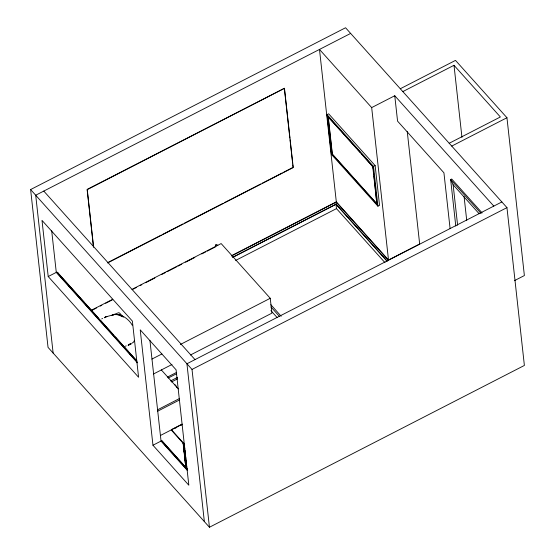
<?xml version="1.0" encoding="UTF-8"?>
<svg xmlns="http://www.w3.org/2000/svg" width="555" height="555" viewBox="0 0 555 555"><rect width="100%" height="100%" fill="white"/><g stroke="black" fill="none" stroke-linecap="round" stroke-linejoin="round"><path stroke-width="0.83" d="M387.126 261.023L336.08 204.136L336.226 202.145L231.379 256.015M134.296 340.659L133.54 342.144L132 343.156M128.906 344.808L129.634 344.003L128.795 344.912M111.368 315.622C118.784 311.591 128.663 318.528 132.263 325.244M101.759 318.882L102.557 318.376M113.047 314.803L114.635 314.407L105.297 317.037M113.907 314.553L118.541 312.729L119.568 313.027L123.404 317.183M130.439 343.961L130.099 344.142L130.807 343.802M30.615 189.56L345.557 27.75L506.958 207.625L524.385 365.44L209.443 527.25L48.042 347.375L30.615 189.56L192.016 369.429L209.443 527.25M350.649 33.418L35.707 195.228L53.127 353.049M93.386 246.302L87.107 189.435L284.472 88.28L293.227 167.548L107.566 262.938M93.629 247.336L87.26 189.602L284.472 88.28M340.839 130.786L328.074 116.828L332.202 154.214L376.88 203.997L377.927 206.189L379.544 205.364L375.152 165.633L328.643 113.803L327.034 114.635L331.418 154.359L377.927 206.189L373.536 166.465L327.034 114.635L328.074 116.828L372.752 166.618L376.88 203.997L374.507 180.979M400.294 88.751L455.495 60.391L506.951 117.729L524.378 275.551L514.409 280.67M407.252 131.57L419.663 244.006L388.507 260.017L371.677 107.594L394.758 95.737L493.797 206.099M402.84 91.589L454.004 65.296L500.367 116.973L449.203 143.259M48.209 276.536L42.007 220.384L132.381 321.102L138.583 377.254L48.209 276.536L56.548 272.248A2.081 1.263 -41.9 0 1 57.845 272.984L84.325 302.496M108.183 262.369L161.339 235.063M162.879 234.266L182.907 223.977M184.447 223.186L222.971 203.394M224.511 202.603L260.718 184.003M262.258 183.212L282.287 172.917M283.827 172.126L293.075 167.381L292.79 164.793M328.241 116.744L332.369 154.13L331.418 154.359M207.147 251.151L215.604 246.808L215.409 245.046L216.7 244.387L217.851 245.671M90.514 310.689L112.797 299.242M132.007 289.37L221.154 243.569L270.257 298.292L271.894 313.159L190.441 355.006M91.825 310.398L96.438 308.025M100.282 306.055L101.822 305.264M105.665 303.287L112.582 299.735M132.569 289.467L136.412 287.49M140.262 285.513L141.796 284.722M145.639 282.752L154.866 278.006M161.782 274.454L165.626 272.477M167.166 271.686L176.393 266.948M177.933 266.157L181.776 264.187M185.62 262.21L194.847 257.471M201.763 253.912L205.607 251.942M361.458 153.763L372.752 166.618L375.152 165.633M231.581 255.661L336.316 201.853L319.486 49.43L371.677 107.594M232.739 257.229L336.08 204.136M232.802 257.36L336.018 204.33L387.064 261.218M451.749 146.097L506.951 117.729M235.591 260.462L336.49 208.625L336.018 204.33M151.91 359.092L161.9 353.965M180.34 344.488L270.257 298.292M153.548 373.959L171.994 364.482M501.873 201.951L186.931 363.761L204.351 521.582M167.416 377.116L176.643 372.37M168.227 378.017L176.684 373.675M192.016 369.429L506.958 207.625M170.531 380.959L177.461 377.4M171.453 381.979L177.607 378.815M157.544 409.819L179.369 398.601M157.696 411.179L179.522 399.968M184.676 444.937L171.419 430.167L171.363 429.646L182.13 424.11M160.381 435.502L182.206 424.284M175.269 428.189L176.802 427.399M180.652 425.421L182.193 424.631M152.958 445.235L140.221 329.837L176.088 369.803L188.825 485.202L152.958 445.235L161.297 440.941A2.081 1.263 -41.9 0 1 162.067 440.975L162.192 441.031A2.081 1.263 -41.9 0 1 162.594 441.676L174.166 454.573M184.766 448.884L184.642 447.712L183.566 446.504L184.628 447.58L184.496 446.407L183.421 445.2L184.482 446.282L184.35 445.11L183.282 443.903L183.268 442.668L185.967 467.497M183.282 443.903L184.336 444.978L183.15 442.73M183.421 445.2L183.414 443.972M183.566 446.504L183.559 445.27M184.912 450.181L183.712 447.802L183.698 446.574M183.712 447.802L184.662 449.071M183.844 447.871L183.851 449.106L184.808 450.376C185.925 453.983 182.47 447.552 184.947 451.673C186.071 455.28 182.616 448.849 185.093 452.977C186.209 456.585 182.755 450.154 185.238 454.274C186.286 457.91 182.866 451.361 185.377 455.572L185.634 456.682M183.851 449.106L184.808 450.376M183.989 449.175L183.996 450.403M184.142 451.708L184.135 450.473M184.281 453.005L184.274 451.77M184.426 454.302L184.42 453.074M185.523 456.876C183.379 453.997 186.182 457.063 185.772 457.986M184.704 455.676L184.711 456.904L185.654 458.048M185.377 455.572L184.565 454.372L184.572 455.606M184.711 456.904C187.923 462.676 183.448 454.774 185.939 460.65C184.947 459.027 184.933 459.436 185.953 460.775C187 464.41 183.58 457.868 186.098 462.079L186.494 464.486M184.857 458.208L184.85 456.973M185.002 459.505L184.995 458.277M185.148 460.81L185.134 459.575M185.287 462.107L186.348 463.182L185.287 462.107L185.28 460.872L186.098 462.079M185.301 462.232L186.362 463.286L185.301 462.232L185.432 463.411L186.369 464.549M185.432 463.411C186.619 465.465 187.528 468.475 185.842 465.943C187.437 468.614 186.952 469.044 185.876 467.442M185.578 464.708L185.564 463.474M185.717 466.006L185.71 464.778M185.863 467.31L185.856 466.075M131.417 343.816L128.323 345.245M104.312 317.633L106.9 316.447L105.027 317.252M125.312 346.237L126.235 345.869M128.073 345.203L128.524 345.071M112.609 314.734L114.025 314.609L113.067 314.692M104.395 317.703L104.971 317.717M115.093 314.317L112.936 314.539L117.084 314.65L121.892 316.183L119.332 314.893L122.773 316.766M57.436 272.339L136.801 360.833M482.129 212.919L451.694 179.001L450.646 179.536L455.78 226.051M481.081 213.453L450.646 179.536L453.137 184.773L479.125 213.73M341.984 132.062L356.303 148.019M357.448 149.295L360.313 152.486M332.369 154.13L377.039 203.914M336.316 201.853L388.507 260.017M336.226 202.145L388.417 260.309M336.49 208.625L385.01 262.695M270.826 304.702L281.191 316.253M215.409 245.046L216.221 245.955M271.006 307.012L279.658 316.648M270.896 310.592L277.236 317.661M43.783 191.08L195.006 359.612M161.297 369.88L178.377 388.916M85.477 303.779L98.714 318.535M100.441 320.457L113.678 335.213M115.405 337.135L128.649 351.891M129.801 353.174L136.135 360.23M68.272 285.124L69.424 286.408M71.151 288.329L72.878 290.258M85.539 304.369L87.843 306.936M99.928 320.408L102.231 322.975M105.11 326.18L106.262 327.464M114.899 337.086L117.202 339.653M119.505 342.22L120.657 343.503M129.863 353.771L132.166 356.338M133.894 358.259L135.621 360.181M56.548 272.248L137.141 362.061M137.453 362.838L56.284 272.387L51.677 230.7M171.363 429.646L184.621 444.416M162.115 440.996L187.569 469.357M175.325 455.856L186.889 468.753M164.974 444.846L166.708 446.782M175.387 456.453L177.121 458.388M180.014 461.607L181.173 462.898M161.297 440.941L187.326 469.953M187.07 470.092L161.04 441.072L149.912 340.326M183.296 444.035L184.232 445.172M183.434 445.332L184.378 446.47M183.58 446.636L184.517 447.774M184.01 450.535L184.947 451.673M184.156 451.832L185.093 452.977M184.295 453.137L185.238 454.274M184.732 457.036L185.668 458.173M184.87 458.34L185.807 459.478M185.016 459.637L185.953 460.775M185.446 463.536L186.383 464.681M185.592 464.84L186.529 465.978M185.731 466.138L186.674 467.275M454.004 65.296L461.954 137.349M464.07 196.421L466.727 220.501M453.137 184.773L457.604 225.184M450.091 228.591L443.931 172.799L397.567 121.129L394.758 95.737M372.911 166.535L373.196 169.081M373.383 170.78L373.758 174.18M373.945 175.88L374.32 179.279M284.417 88.966L289.842 138.084M290.029 139.804L292.596 163.073M183.004 442.259L185.821 467.719M162.594 441.676L162.664 442.273M57.845 272.984L57.907 273.58M174.714 384.851A1.915 0.604 62.8 0 1 175.789 385.517A1.915 0.604 62.8 0 1 176.684 387.612"/></g></svg>
